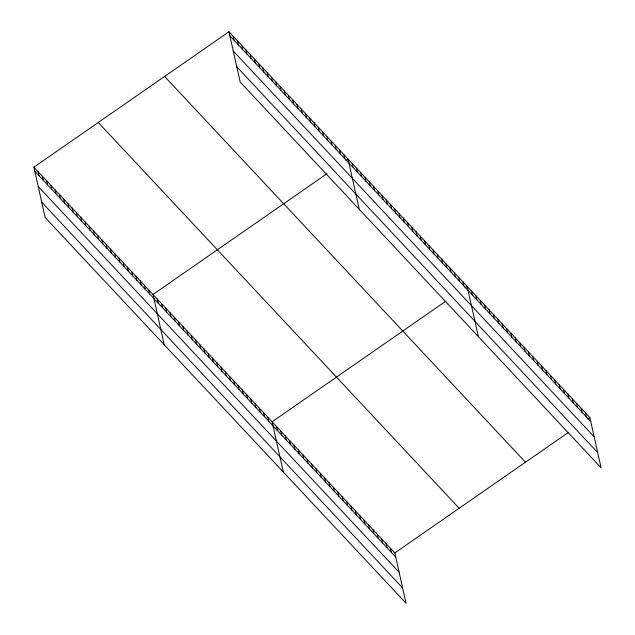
<?xml version="1.0" encoding="UTF-8"?>
<svg xmlns="http://www.w3.org/2000/svg" width="635" height="635" viewBox="0 0 635 635"><rect width="100%" height="100%" fill="white"/><g stroke="black" fill="none" stroke-linecap="round" stroke-linejoin="round"><path stroke-width="0.95" d="M33.909 167.18L394.803 552.95L406.051 603.25L45.148 217.472L33.909 167.18L228.949 31.75L589.851 417.528L601.091 467.82L240.197 82.05L228.949 31.75M326.834 173.784L153.003 294.481L164.251 344.781M345.853 160.576L348.043 159.06L359.291 209.352M445.929 301.085L272.097 421.791L283.345 472.083M464.947 287.885L467.146 286.361L478.385 336.661M394.803 552.95L568.635 432.252M587.653 419.044L589.851 417.528M229.854 35.774L590.748 421.553M233.267 51.046L594.162 436.817M236.784 66.778L597.678 452.549M164.584 76.438L525.486 462.216M98.274 122.484L459.168 508.262M34.806 171.204L395.708 556.982M38.219 186.476L399.121 572.246M41.735 202.208L402.638 587.978M585.462 412.837L586.367 416.87M581.081 408.154L581.985 412.178M576.699 403.471L577.604 407.495M572.318 398.788L573.222 402.812M567.936 394.105L568.833 398.129M563.555 389.422L564.452 393.446M559.173 384.731L560.07 388.763M554.792 380.048L555.688 384.072M550.41 375.364L551.307 379.389M546.029 370.681L546.925 374.706M541.639 365.998L542.544 370.022M537.258 361.315L538.163 365.339M532.876 356.624L533.781 360.656M528.495 351.941L529.392 355.973M524.113 347.258L525.01 351.282M519.732 342.575L520.629 346.599M515.35 337.891L516.247 341.916M510.969 333.208L511.866 337.233M506.587 328.517L507.484 332.549M502.198 323.834L503.103 327.866M497.816 319.151L498.721 323.175M493.435 314.468L494.34 318.492M489.053 309.785L489.958 313.809M484.672 305.102L485.569 309.126M480.29 300.418L481.187 304.443M475.909 295.727L476.806 299.76M471.527 291.044L472.424 295.069M462.891 281.813L463.788 285.837M458.637 277.265L459.534 281.297M454.382 272.725L455.279 276.749M450.128 268.176L451.033 272.201M445.873 263.628L446.778 267.652M441.619 259.08L442.524 263.104M437.372 254.532L438.269 258.564M433.118 249.992L434.015 254.016M428.863 245.443L429.76 249.468M424.609 240.895L425.506 244.919M420.354 236.347L421.259 240.371M416.1 231.799L417.005 235.831M411.845 227.259L412.75 231.283M407.599 222.71L408.495 226.735M403.344 218.162L404.241 222.186M399.09 213.614L399.986 217.638M394.835 209.066L395.732 213.098M390.581 204.526L391.485 208.55M386.326 199.977L387.231 204.002M382.072 195.429L382.976 199.453M377.825 190.881L378.722 194.905M373.57 186.333L374.467 190.365M369.316 181.793L370.213 185.817M365.061 177.244L365.958 181.269M360.807 172.696L361.704 176.72M356.552 168.148L357.457 172.172M352.298 163.6L353.203 167.632M343.797 154.511L344.694 158.536M339.542 149.963L340.439 153.987M335.288 145.415L336.185 149.439M331.033 140.867L331.93 144.899M326.779 136.319L327.684 140.351M322.524 131.778L323.429 135.803M318.27 127.23L319.175 131.255M314.023 122.682L314.92 126.706M309.769 118.134L310.666 122.166M305.514 113.586L306.411 117.618M301.26 109.045L302.157 113.07M297.005 104.497L297.91 108.521M292.751 99.949L293.656 103.973M390.422 548.267L391.327 552.291M288.496 95.401L289.401 99.425M386.04 543.584L386.937 547.608M284.25 90.853L285.147 94.885M381.659 538.901L382.556 542.925M279.995 86.312L280.892 90.337M377.277 534.218L378.174 538.242M275.741 81.764L276.638 85.788M372.896 529.534L373.793 533.559M271.486 77.216L272.383 81.24M368.514 524.843L369.411 528.876M267.232 72.668L268.129 76.692M364.133 520.16L365.03 524.185M262.977 68.12L263.882 72.152M258.723 63.579L259.628 67.604M359.743 515.477L360.648 519.501M254.468 59.031L255.373 63.055M355.362 510.794L356.267 514.818M250.222 54.483L251.119 58.507M350.98 506.111L351.885 510.135M245.967 49.935L246.864 53.959M346.599 501.428L347.504 505.452M241.713 45.387L242.61 49.419M342.217 496.737L343.114 500.769M237.458 40.846L238.355 44.871M337.836 492.054L338.733 496.086M233.204 36.298L234.109 40.322M333.454 487.37L334.351 491.395M329.073 482.687L329.97 486.712M324.691 478.004L325.588 482.028M320.31 473.321L321.207 477.345M315.92 468.63L316.825 472.662M311.539 463.947L312.444 467.979M307.157 459.264L308.062 463.288M302.776 454.581L303.681 458.605M298.394 449.897L299.291 453.922M294.013 445.214L294.91 449.239M289.631 440.531L290.528 444.556M285.25 435.84L286.147 439.872M280.868 431.157L281.765 435.181M276.487 426.474L277.384 430.498M267.851 417.243L268.748 421.267M263.596 412.694L264.493 416.719M259.342 408.146L260.239 412.178M255.087 403.606L255.984 407.63M250.833 399.058L251.73 403.082M246.578 394.51L247.483 398.534M242.324 389.961L243.229 393.986M238.077 385.413L238.974 389.445M233.823 380.873L234.72 384.897M229.568 376.325L230.465 380.349M225.314 371.777L226.211 375.801M221.059 367.228L221.956 371.253M216.805 362.68L217.71 366.712M212.55 358.14L213.455 362.164M208.296 353.592L209.201 357.616M204.049 349.044L204.946 353.068M199.795 344.495L200.692 348.52M195.54 339.947L196.437 343.979M191.286 335.407L192.183 339.431M187.031 330.859L187.936 334.883M182.777 326.311L183.682 330.335M178.522 321.762L179.427 325.787M174.276 317.214L175.173 321.247M170.021 312.674L170.918 316.698M165.767 308.126L166.664 312.15M161.512 303.578L162.409 307.602M157.258 299.029L158.155 303.054M148.749 289.941L149.654 293.965M144.502 285.393L145.399 289.417M140.248 280.845L141.145 284.869M135.993 276.296L136.89 280.321M131.739 271.748L132.636 275.78M127.484 267.208L128.381 271.232M123.23 262.66L124.135 266.684M118.975 258.112L119.88 262.136M114.721 253.563L115.626 257.588M110.474 249.015L111.371 253.047M106.22 244.475L107.117 248.499M101.965 239.927L102.862 243.951M97.711 235.379L98.608 239.403M93.456 230.83L94.361 234.855M89.202 226.282L90.106 230.315M84.947 221.734L85.852 225.766M80.701 217.194L81.597 221.218M76.446 212.646L77.343 216.67M72.192 208.097L73.088 212.122M67.937 203.549L68.834 207.581M63.683 199.001L64.579 203.033M59.428 194.461L60.333 198.485M55.174 189.913L56.078 193.937M50.927 185.364L51.824 189.389M46.672 180.816L47.569 184.841M42.418 176.268L43.315 180.3M38.163 171.728L39.06 175.752"/></g></svg>
